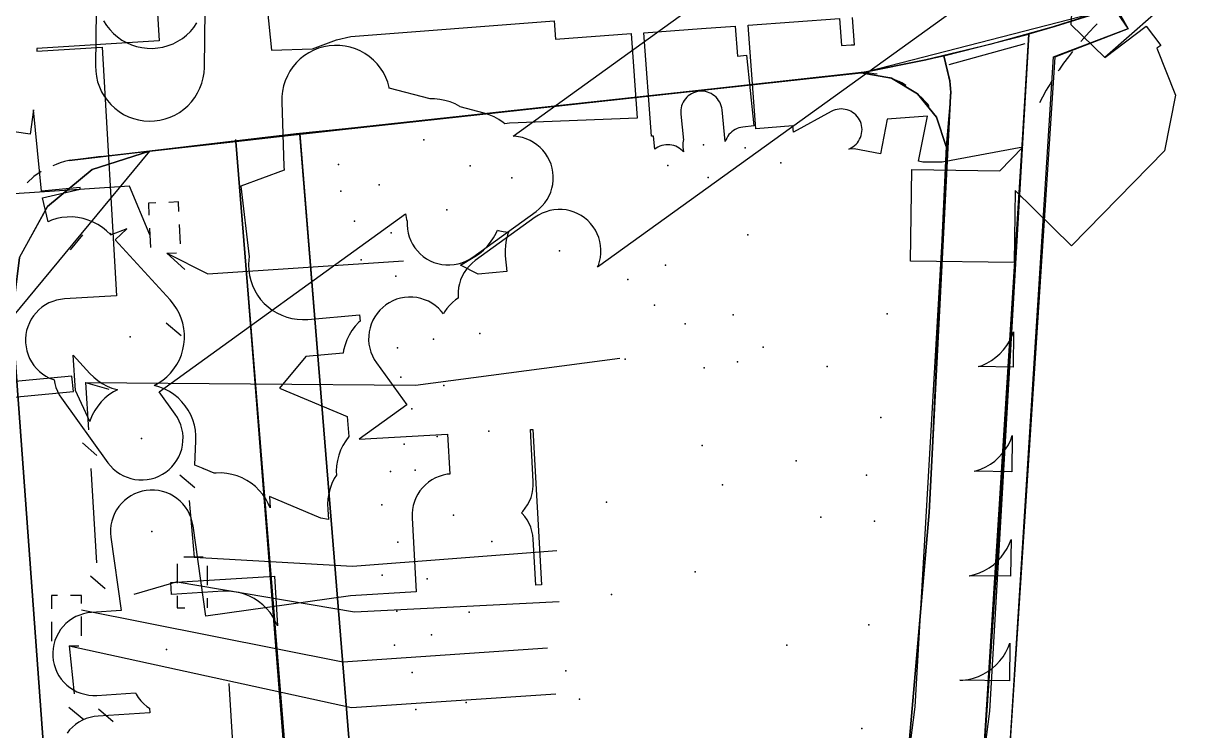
# Model space of a CAD drawing. Header units: metres. Extents: x -3903 to -3714, y 4981 to 6033.
# Drawn here: x -3816.74 to -3771.47, y 5554.14 to 5581.39 of the extents above; entities that cross this region are included whole.
import ezdxf

# ---------------------------------------------------------------- set-up
doc = ezdxf.new("R2010")
doc.units = ezdxf.units.M
for name, color, linetype in [('BENCH', 7, 'Continuous'), ('BOUNDARY', 7, 'Continuous'), ('BUSH', 7, 'Continuous'), ('CURB', 7, 'Continuous'), ('ELECTR_CABLE', 7, 'Continuous'), ('ELECTR_CABLE_COMM', 7, 'Continuous'), ('GRASS', 7, 'Continuous'), ('GROUND', 7, 'Continuous'), ('LAMP', 7, 'Continuous'), ('LOUNGER', 7, 'Continuous'), ('OVERHEAD_POWER_LINE', 7, 'Continuous'), ('ROAD', 7, 'Continuous'), ('SEWER', 7, 'Continuous'), ('SIDEWALK_PATH', 7, 'Continuous'), ('TREE', 7, 'Continuous')]:
    doc.layers.add(name, color=color, linetype=linetype)

msp = doc.modelspace()

# ---------------------------------------------------------------- linework, layer by layer
at = {"layer": 'BENCH'}
msp.add_point((-3784.227, 5563.976), dxfattribs=at)
at = {"layer": 'BOUNDARY'}
msp.add_lwpolyline([(-3792.983, 5713.351), (-3809.906, 5709.514), (-3808.414, 5691.802), (-3813.32, 5691.706), (-3813.582, 5691.176), (-3814.729, 5691.03), (-3806.495, 5582.839), (-3805.929, 5582.896), (-3784.485, 5585.725), (-3777.945, 5587.9), (-3774.14, 5581.184), (-3776.967, 5580.092), (-3778.803, 5551.964), (-3779.525, 5544.441), (-3783.174, 5523.94), (-3775.867, 5517.051), (-3778.199, 5514.341), (-3780.947, 5516.612), (-3784.195, 5519.64), (-3793.048, 5482.153), (-3793.138, 5481.058), (-3771.63, 5482.111), (-3771.468, 5478.336)], dxfattribs=at)
at = {"layer": 'BUSH'}
for p in [(-3790.515, 5576.705), (-3788.916, 5576.599), (-3787.536, 5576.021), (-3804.599, 5575.951), (-3799.512, 5575.904), (-3791.895, 5575.917), (-3803.022, 5575.173), (-3790.344, 5575.453), (-3804.506, 5574.921), (-3803.98, 5573.769), (-3802.56, 5573.316), (-3803.723, 5572.278), (-3791.98, 5572.07), (-3802.389, 5571.653), (-3793.441, 5571.52), (-3792.407, 5570.528), (-3789.378, 5570.164), (-3791.221, 5569.812), (-3800.926, 5569.224), (-3802.318, 5568.885), (-3788.213, 5568.918), (-3789.209, 5568.34), (-3790.489, 5568.119), (-3802.189, 5567.755), (-3801.762, 5566.531), (-3802.058, 5565.176), (-3800.787, 5565.467), (-3802.583, 5564.116), (-3801.642, 5564.176), (-3802.917, 5562.836), (-3802.306, 5561.394), (-3802.908, 5560.129), (-3801.173, 5559.987), (-3802.341, 5558.731), (-3799.55, 5558.702), (-3802.435, 5557.423), (-3801.011, 5557.823), (-3801.751, 5556.373), (-3801.616, 5554.951)]:
    msp.add_point(p, dxfattribs=at)
at = {"layer": 'CURB'}
for points in [[(-3774.688, 5581.974), (-3784.219, 5579.53), (-3784.653, 5579.467), (-3811.885, 5576.47), (-3817.176, 5570.073), (-3806.445, 5422.976), (-3805.011, 5404.14), (-3804.222, 5392.188), (-3803.158, 5391.251), (-3798.829, 5391.536), (-3797.553, 5371.214)], [(-3777.971, 5580.975), (-3779.487, 5554.879), (-3782.217, 5533.667), (-3784.14, 5524.082), (-3783.843, 5523.155), (-3782.297, 5521.71)], [(-3775.332, 5581.379), (-3775.383, 5581.329), (-3775.433, 5581.279), (-3775.647, 5581.056), (-3775.856, 5580.826), (-3775.968, 5580.697)], [(-3781.039, 5579.81), (-3778.115, 5580.623)], [(-3806.089, 5577.143), (-3802.778, 5536.354), (-3802.199, 5535.526), (-3799.178, 5534.14), (-3799.049, 5534.079), (-3793.942, 5531.037), (-3788.052, 5526.513), (-3786.462, 5527.109), (-3785.033, 5534.232), (-3782.354, 5555.046), (-3780.975, 5578.779), (-3780.999, 5579.06), (-3781.247, 5580.145)], [(-3776.287, 5580.312), (-3776.446, 5580.107), (-3776.63, 5579.857), (-3776.762, 5579.669), (-3776.808, 5579.603), (-3776.837, 5579.559)], [(-3783.816, 5579.429), (-3783.952, 5579.453), (-3784.114, 5579.474), (-3784.277, 5579.486), (-3784.44, 5579.49), (-3784.516, 5579.482)], [(-3782.7, 5578.995), (-3782.732, 5579.015), (-3782.874, 5579.096), (-3782.978, 5579.149), (-3783.019, 5579.169), (-3783.168, 5579.235), (-3783.32, 5579.294), (-3783.334, 5579.299)], [(-3781.81, 5578.193), (-3781.872, 5578.272), (-3781.98, 5578.398), (-3782.091, 5578.514), (-3782.209, 5578.626), (-3782.235, 5578.649), (-3782.295, 5578.701)], [(-3777.107, 5579.139), (-3777.143, 5579.081), (-3777.237, 5578.922), (-3777.301, 5578.814), (-3777.451, 5578.542), (-3777.564, 5578.326)], [(-3808.56, 5576.91), (-3800.424, 5476.732), (-3798.255, 5469.024), (-3795.855, 5420.194), (-3796.778, 5419.148), (-3800.812, 5418.84), (-3801.885, 5419.761), (-3801.994, 5421.186), (-3803.067, 5422.107), (-3806.36, 5421.857)], [(-3814.942, 5576.115), (-3814.98, 5576.11), (-3814.997, 5576.106), (-3815.162, 5576.065), (-3815.325, 5576.016), (-3815.485, 5575.959), (-3815.614, 5575.907)], [(-3813.747, 5576.264), (-3814.446, 5576.177)], [(-3816.061, 5575.688), (-3816.348, 5575.494), (-3816.596, 5575.246), (-3816.601, 5575.241)]]:
    msp.add_lwpolyline(points, dxfattribs=at)
at = {"layer": 'ELECTR_CABLE'}
for points in [[(-3776.118, 5584.996), (-3776.353, 5581.354), (-3775.043, 5580.076), (-3773.45, 5581.286), (-3772.885, 5580.542), (-3773.031, 5580.431), (-3772.311, 5578.62), (-3772.739, 5576.483), (-3776.321, 5572.819), (-3778.499, 5574.948), (-3778.532, 5572.175), (-3782.532, 5572.223), (-3782.49, 5575.754), (-3779.085, 5575.714), (-3778.198, 5576.621), (-3781.313, 5576.044), (-3782.059, 5576.047), (-3782.222, 5576.079), (-3781.886, 5577.812), (-3783.436, 5577.7), (-3783.695, 5576.364), (-3784.713, 5576.562), (-3784.913, 5576.542), (-3784.822, 5576.591), (-3784.755, 5576.632), (-3784.692, 5576.679), (-3784.635, 5576.733), (-3784.583, 5576.791), (-3784.536, 5576.855), (-3784.497, 5576.923), (-3784.464, 5576.994), (-3784.438, 5577.068), (-3784.419, 5577.144), (-3784.409, 5577.222), (-3784.405, 5577.3), (-3784.41, 5577.379), (-3784.422, 5577.456), (-3784.442, 5577.532), (-3784.469, 5577.606), (-3784.503, 5577.677), (-3784.544, 5577.744), (-3784.592, 5577.806), (-3784.645, 5577.864), (-3784.703, 5577.916), (-3784.767, 5577.962), (-3784.835, 5578.002), (-3784.906, 5578.035), (-3784.98, 5578.061), (-3785.056, 5578.079), (-3785.134, 5578.09), (-3785.213, 5578.093), (-3785.291, 5578.089), (-3785.369, 5578.077), (-3785.445, 5578.057), (-3785.518, 5578.03), (-3785.589, 5577.995), (-3787.048, 5577.199), (-3787.072, 5577.437), (-3788.503, 5577.333), (-3788.792, 5581.323), (-3785.269, 5581.577), (-3785.194, 5580.534), (-3784.822, 5580.571), (-3784.695, 5580.566), (-3784.771, 5581.614)], [(-3807.343, 5581.987), (-3807.18, 5580.362), (-3805.591, 5580.415), (-3804.665, 5580.761), (-3804.122, 5580.881), (-3796.281, 5581.495), (-3796.226, 5580.785), (-3793.312, 5580.996), (-3793.076, 5577.737), (-3797.994, 5577.541), (-3798.181, 5577.524), (-3798.24, 5577.574), (-3798.41, 5577.691), (-3798.59, 5577.79), (-3798.78, 5577.872), (-3798.976, 5577.934), (-3799.907, 5578.18), (-3799.918, 5578.188), (-3800.1, 5578.285), (-3800.29, 5578.364), (-3800.488, 5578.423), (-3800.69, 5578.464), (-3800.895, 5578.484), (-3801.056, 5578.484), (-3802.634, 5578.901), (-3802.637, 5578.922), (-3802.694, 5579.12), (-3802.77, 5579.312), (-3802.864, 5579.495), (-3802.976, 5579.668), (-3803.104, 5579.83), (-3803.248, 5579.978), (-3803.405, 5580.111), (-3803.575, 5580.228), (-3803.755, 5580.328), (-3803.944, 5580.41), (-3804.14, 5580.473), (-3804.342, 5580.516), (-3804.546, 5580.539), (-3804.753, 5580.543), (-3804.958, 5580.526), (-3805.161, 5580.489), (-3805.359, 5580.432), (-3805.55, 5580.356), (-3805.734, 5580.262), (-3805.907, 5580.15), (-3806.068, 5580.022), (-3806.216, 5579.878), (-3806.349, 5579.721), (-3806.466, 5579.551), (-3806.566, 5579.371), (-3806.648, 5579.182), (-3806.711, 5578.986), (-3806.754, 5578.784), (-3806.778, 5578.58), (-3806.781, 5578.374), (-3806.698, 5575.881), (-3806.686, 5575.737), (-3808.359, 5575.113), (-3808.039, 5572.395), (-3808.054, 5572.296), (-3808.066, 5572.09), (-3808.057, 5571.884), (-3808.028, 5571.68), (-3807.98, 5571.48), (-3807.912, 5571.285), (-3807.825, 5571.098), (-3807.721, 5570.921), (-3807.599, 5570.754), (-3807.462, 5570.6), (-3807.31, 5570.461), (-3807.146, 5570.337), (-3806.97, 5570.229), (-3806.784, 5570.14), (-3806.59, 5570.069), (-3806.391, 5570.017), (-3806.187, 5569.986), (-3805.982, 5569.974), (-3805.776, 5569.983), (-3803.784, 5570.164), (-3803.761, 5569.913), (-3803.81, 5569.87), (-3803.95, 5569.719), (-3804.074, 5569.554), (-3804.182, 5569.379), (-3804.272, 5569.193), (-3804.343, 5569), (-3804.395, 5568.8), (-3804.414, 5568.685), (-3805.85, 5568.555), (-3806.864, 5567.331), (-3804.259, 5566.233), (-3804.192, 5565.465), (-3804.193, 5565.464), (-3804.317, 5565.3), (-3804.425, 5565.124), (-3804.515, 5564.939), (-3804.586, 5564.745), (-3804.638, 5564.546), (-3804.671, 5564.342), (-3804.683, 5564.137), (-3804.676, 5563.979), (-3804.759, 5563.844), (-3804.849, 5563.659), (-3804.92, 5563.465), (-3804.972, 5563.266), (-3805.005, 5563.062), (-3805.017, 5562.857), (-3805.009, 5562.651), (-3804.975, 5562.273), (-3805.276, 5562.321), (-3807.256, 5563.155), (-3807.229, 5562.721), (-3807.3, 5562.885), (-3807.399, 5563.066), (-3807.516, 5563.236), (-3807.648, 5563.393), (-3807.796, 5563.537), (-3807.957, 5563.666), (-3808.13, 5563.778), (-3808.313, 5563.873), (-3808.504, 5563.95), (-3808.702, 5564.007), (-3808.904, 5564.045), (-3809.11, 5564.062), (-3809.316, 5564.06), (-3809.393, 5564.055), (-3809.788, 5564.222), (-3809.811, 5564.22), (-3809.812, 5564.232), (-3810.133, 5564.367), (-3810.09, 5565.297), (-3810.091, 5565.504), (-3810.112, 5565.709), (-3810.152, 5565.911), (-3810.213, 5566.108), (-3810.292, 5566.298), (-3810.39, 5566.479), (-3810.505, 5566.65), (-3810.636, 5566.809), (-3810.783, 5566.954), (-3810.942, 5567.085), (-3811.114, 5567.198), (-3811.296, 5567.295), (-3811.487, 5567.373), (-3811.684, 5567.432), (-3811.699, 5567.435), (-3811.544, 5567.52), (-3811.373, 5567.635), (-3811.215, 5567.767), (-3811.07, 5567.913), (-3810.94, 5568.073), (-3810.827, 5568.245), (-3810.73, 5568.427), (-3810.653, 5568.618), (-3810.594, 5568.816), (-3810.555, 5569.018), (-3810.536, 5569.223), (-3810.537, 5569.429), (-3810.558, 5569.634), (-3810.6, 5569.836), (-3810.66, 5570.033), (-3810.74, 5570.223), (-3810.839, 5570.404), (-3810.954, 5570.575), (-3811.086, 5570.734), (-3813.205, 5573.047), (-3812.752, 5573.474), (-3813.361, 5573.246), (-3813.384, 5573.308), (-3813.376, 5573.233), (-3813.392, 5573.25), (-3813.538, 5573.395), (-3813.699, 5573.525), (-3813.87, 5573.638), (-3814.053, 5573.735), (-3814.244, 5573.812), (-3814.441, 5573.871), (-3814.643, 5573.91), (-3814.849, 5573.929), (-3815.055, 5573.928), (-3815.26, 5573.907), (-3815.462, 5573.865), (-3815.659, 5573.804), (-3815.792, 5573.748), (-3816.007, 5574.663), (-3814.551, 5575.005), (-3814.558, 5575.072), (-3816.051, 5574.929), (-3816.351, 5578.054), (-3816.486, 5577.124), (-3820.015, 5577.636)], [(-3813.653, 5581.489), (-3813.542, 5581.315), (-3813.415, 5581.153), (-3813.273, 5581.004), (-3813.116, 5580.87), (-3812.948, 5580.751), (-3812.768, 5580.65), (-3812.58, 5580.567), (-3812.384, 5580.503), (-3812.183, 5580.458), (-3811.978, 5580.433), (-3811.772, 5580.429), (-3811.567, 5580.444), (-3811.364, 5580.48), (-3811.165, 5580.535), (-3810.973, 5580.61), (-3810.789, 5580.703), (-3810.615, 5580.813), (-3810.453, 5580.94), (-3810.304, 5581.083), (-3810.17, 5581.239), (-3810.051, 5581.408)], [(-3808.817, 5555.943), (-3808.6, 5552.42)]]:
    msp.add_lwpolyline(points, dxfattribs=at)
for points in [[(-3792.525, 5577.042), (-3792.813, 5581.032), (-3790.594, 5581.192), (-3789.291, 5581.286), (-3789.207, 5580.128), (-3788.855, 5580.164), (-3788.579, 5577.437), (-3788.996, 5577.395), (-3789.074, 5577.383), (-3789.15, 5577.364), (-3789.224, 5577.337), (-3789.295, 5577.303), (-3789.362, 5577.263), (-3789.425, 5577.216), (-3789.483, 5577.163), (-3789.535, 5577.105), (-3789.582, 5577.042), (-3789.622, 5576.974), (-3789.656, 5576.903), (-3789.679, 5576.836), (-3789.803, 5578.058), (-3789.814, 5578.135), (-3789.833, 5578.212), (-3789.86, 5578.285), (-3789.894, 5578.356), (-3789.934, 5578.423), (-3789.981, 5578.486), (-3790.034, 5578.544), (-3790.092, 5578.597), (-3790.156, 5578.644), (-3790.223, 5578.684), (-3790.294, 5578.717), (-3790.368, 5578.744), (-3790.444, 5578.762), (-3790.522, 5578.774), (-3790.6, 5578.777), (-3790.679, 5578.773), (-3790.756, 5578.762), (-3790.832, 5578.742), (-3790.906, 5578.716), (-3790.977, 5578.682), (-3791.044, 5578.642), (-3791.107, 5578.595), (-3791.165, 5578.542), (-3791.218, 5578.484), (-3791.265, 5578.42), (-3791.305, 5578.353), (-3791.338, 5578.282), (-3791.365, 5578.208), (-3791.383, 5578.132), (-3791.395, 5578.054), (-3791.398, 5577.976), (-3791.394, 5577.897), (-3791.293, 5576.888), (-3791.3, 5576.859), (-3791.311, 5576.781), (-3791.315, 5576.703), (-3791.311, 5576.624), (-3791.292, 5576.442), (-3791.33, 5576.484), (-3791.389, 5576.536), (-3791.452, 5576.583), (-3791.519, 5576.623), (-3791.59, 5576.657), (-3791.664, 5576.683), (-3791.741, 5576.702), (-3791.818, 5576.713), (-3791.897, 5576.717), (-3791.975, 5576.713), (-3792.053, 5576.701), (-3792.129, 5576.682), (-3792.203, 5576.655), (-3792.274, 5576.621), (-3792.341, 5576.581), (-3792.394, 5576.541), (-3792.446, 5577.048)], [(-3799.211, 5571.72), (-3799.894, 5572.066), (-3799.333, 5572.403), (-3799.162, 5572.517), (-3799.003, 5572.648), (-3798.857, 5572.793), (-3798.726, 5572.953), (-3798.612, 5573.124), (-3798.514, 5573.306), (-3798.467, 5573.419), (-3798.44, 5573.411), (-3798.238, 5573.368), (-3798.038, 5573.347), (-3798.076, 5573.242), (-3798.128, 5573.042), (-3798.159, 5572.839), (-3798.171, 5572.633), (-3798.162, 5572.427), (-3798.106, 5571.822)], [(-3778.58, 5568.144), (-3779.921, 5568.16), (-3779.775, 5568.21), (-3779.587, 5568.296), (-3779.409, 5568.4), (-3779.242, 5568.521), (-3779.088, 5568.657), (-3778.948, 5568.808), (-3778.823, 5568.973), (-3778.715, 5569.148), (-3778.625, 5569.333), (-3778.564, 5569.499)], [(-3814.734, 5567.237), (-3814.828, 5568.601), (-3814.182, 5567.896), (-3814.035, 5567.751), (-3813.875, 5567.621), (-3813.703, 5567.508), (-3813.521, 5567.411), (-3813.33, 5567.334), (-3813.133, 5567.275), (-3813.122, 5567.273), (-3813.273, 5567.192), (-3813.444, 5567.076), (-3813.603, 5566.945), (-3813.748, 5566.799), (-3813.879, 5566.639), (-3813.992, 5566.468), (-3814.089, 5566.286), (-3814.167, 5566.095), (-3814.183, 5566.043)], [(-3778.627, 5564.112), (-3780.083, 5564.129), (-3780.017, 5564.145), (-3779.822, 5564.212), (-3779.635, 5564.298), (-3779.457, 5564.401), (-3779.29, 5564.522), (-3779.136, 5564.659), (-3778.995, 5564.81), (-3778.871, 5564.974), (-3778.763, 5565.149), (-3778.672, 5565.335), (-3778.611, 5565.501)], [(-3778.675, 5560.081), (-3780.271, 5560.1), (-3780.264, 5560.1), (-3780.064, 5560.148), (-3779.869, 5560.215), (-3779.682, 5560.301), (-3779.504, 5560.405), (-3779.337, 5560.526), (-3779.182, 5560.663), (-3779.042, 5560.814), (-3778.918, 5560.978), (-3778.81, 5561.153), (-3778.719, 5561.339), (-3778.658, 5561.504)], [(-3811.06, 5559.844), (-3807.068, 5560.089), (-3806.949, 5558.164), (-3807.019, 5558.327), (-3807.119, 5558.508), (-3807.235, 5558.678), (-3807.368, 5558.835), (-3807.515, 5558.979), (-3807.676, 5559.108), (-3807.849, 5559.22), (-3808.032, 5559.315), (-3808.223, 5559.392), (-3808.421, 5559.449), (-3808.624, 5559.487), (-3808.829, 5559.505), (-3809.035, 5559.502), (-3811.031, 5559.38)], [(-3778.722, 5556.049), (-3780.634, 5556.071), (-3780.516, 5556.076), (-3780.312, 5556.103), (-3780.111, 5556.151), (-3779.916, 5556.218), (-3779.729, 5556.304), (-3779.551, 5556.408), (-3779.384, 5556.529), (-3779.23, 5556.665), (-3779.09, 5556.816), (-3778.965, 5556.98), (-3778.857, 5557.156), (-3778.767, 5557.341), (-3778.705, 5557.507)]]:
    msp.add_lwpolyline(points, close=True, dxfattribs=at)
at = {"layer": 'ELECTR_CABLE_COMM'}
for points in [[(-3811.869, 5573.243), (-3812.656, 5575.121), (-3820.588, 5574.585)], [(-3811.637, 5574.471), (-3811.922, 5574.459), (-3811.902, 5574)], [(-3810.747, 5574.141), (-3810.763, 5574.509), (-3811.138, 5574.493)], [(-3811.88, 5573.501), (-3811.869, 5573.243), (-3811.848, 5572.757)], [(-3810.693, 5572.898), (-3810.725, 5573.641)], [(-3814.929, 5572.657), (-3814.457, 5573.239)], [(-3811.213, 5572.538), (-3810.841, 5572.554)], [(-3811.213, 5572.538), (-3809.632, 5571.732), (-3802.088, 5572.242)], [(-3811.213, 5572.538), (-3810.524, 5571.906)], [(-3811.237, 5569.847), (-3810.661, 5569.367)], [(-3814.345, 5567.546), (-3801.623, 5567.446), (-3793.741, 5568.482)], [(-3814.871, 5567.798), (-3837.567, 5565.661), (-3837.511, 5565.063), (-3814.815, 5567.2), (-3814.871, 5567.798)], [(-3814.345, 5567.546), (-3813.447, 5567.289)], [(-3814.345, 5567.546), (-3814.234, 5565.731)], [(-3814.469, 5565.23), (-3813.908, 5564.734)], [(-3814.143, 5564.233), (-3813.922, 5560.602)], [(-3810.709, 5563.986), (-3810.134, 5563.506)], [(-3810.354, 5562.999), (-3810.158, 5560.815)], [(-3810.158, 5560.815), (-3804.057, 5560.475), (-3796.171, 5561.069)], [(-3809.817, 5560.815), (-3810.158, 5560.815), (-3810.561, 5560.815)], [(-3810.811, 5560.565), (-3810.811, 5559.871), (-3810.811, 5559.821)], [(-3809.651, 5559.737), (-3809.651, 5560.481)], [(-3814.157, 5560.102), (-3813.595, 5559.605)], [(-3810.811, 5559.871), (-3812.491, 5559.38)], [(-3810.811, 5559.871), (-3803.983, 5558.704), (-3796.085, 5559.102)], [(-3815.433, 5559.345), (-3815.66, 5559.345), (-3815.66, 5558.828)], [(-3814.5, 5559.034), (-3814.5, 5559.345), (-3814.933, 5559.345)], [(-3810.811, 5559.321), (-3810.811, 5558.865), (-3810.523, 5558.865)], [(-3809.651, 5558.865), (-3809.651, 5559.237)], [(-3814.5, 5558.793), (-3804.425, 5556.786), (-3796.536, 5557.32)], [(-3815.66, 5558.328), (-3815.66, 5557.584)], [(-3814.5, 5557.79), (-3814.5, 5558.534)], [(-3814.977, 5557.395), (-3814.605, 5557.395)], [(-3814.977, 5557.395), (-3804.093, 5555.016), (-3796.211, 5555.549)], [(-3814.977, 5557.395), (-3814.782, 5555.545)], [(-3814.995, 5555.035), (-3814.412, 5554.563)], [(-3813.844, 5554.974), (-3813.283, 5554.477)]]:
    msp.add_lwpolyline(points, dxfattribs=at)
at = {"layer": 'GRASS'}
for points in [[(-3777.971, 5580.975), (-3779.986, 5549.032), (-3780.719, 5542.999), (-3781.624, 5536.991), (-3782.699, 5531.01), (-3783.944, 5525.061), (-3784.14, 5524.082), (-3784.157, 5523.828), (-3784.11, 5523.581), (-3784.004, 5523.353), (-3783.843, 5523.155), (-3782.959, 5522.329), (-3776.49, 5516.283), (-3775.807, 5517.014), (-3782.608, 5523.384), (-3783.197, 5523.926), (-3781.861, 5530.131), (-3780.713, 5536.372), (-3779.756, 5542.645), (-3778.99, 5548.946), (-3777.021, 5580.106), (-3774.143, 5581.19), (-3774.688, 5581.974), (-3776.952, 5581.267)], [(-3784.44, 5579.49), (-3781.247, 5580.145), (-3781.025, 5579.175), (-3781.003, 5579.028), (-3780.989, 5578.88), (-3780.984, 5578.731), (-3780.989, 5578.582), (-3781.154, 5576.651), (-3781.538, 5577.781), (-3782.27, 5578.68), (-3783.266, 5579.274)]]:
    msp.add_lwpolyline(points, close=True, dxfattribs=at)
for points in [[(-3802.756, 5536.215), (-3806.088, 5577.124), (-3784.44, 5579.49), (-3783.266, 5579.274), (-3782.27, 5578.68), (-3781.538, 5577.781), (-3781.154, 5576.651), (-3781.815, 5562.544), (-3783.444, 5543.722)], [(-3806.355, 5421.85), (-3817.176, 5570.073), (-3816.897, 5572.373), (-3815.815, 5574.334), (-3814.091, 5575.764), (-3811.885, 5576.47), (-3808.555, 5576.845), (-3806.075, 5545.314), (-3803.8, 5514.01), (-3802.541, 5500), (-3800.49, 5477.17)]]:
    msp.add_lwpolyline(points, dxfattribs=at)
at = {"layer": 'GROUND'}
for points in [[(-3779.986, 5549.032), (-3779.093, 5562.308), (-3777.971, 5580.975), (-3778.714, 5580.787), (-3777.037, 5581.255), (-3774.62, 5582.031), (-3774.14, 5581.184), (-3776.967, 5580.092), (-3778.803, 5551.964)], [(-3816.897, 5572.373), (-3815.815, 5574.334), (-3814.091, 5575.764), (-3811.885, 5576.47), (-3814.98, 5576.11), (-3806.223, 5577.13), (-3804.33, 5577.322), (-3784.44, 5579.49), (-3781.95, 5579.984), (-3780.806, 5580.256), (-3781.247, 5580.145), (-3781.025, 5579.175), (-3781.003, 5579.028), (-3780.989, 5578.88), (-3780.984, 5578.731), (-3780.989, 5578.582), (-3781.815, 5562.544), (-3783.444, 5543.722)], [(-3802.747, 5535.964), (-3806.088, 5577.124), (-3808.555, 5576.845), (-3800.49, 5477.17)], [(-3806.356, 5421.857), (-3817.176, 5570.074)]]:
    msp.add_lwpolyline(points, dxfattribs=at)
at = {"layer": 'LAMP'}
msp.add_point((-3801.308, 5576.897), dxfattribs=at)
at = {"layer": 'LOUNGER'}
msp.add_point((-3789.791, 5563.607), dxfattribs=at)
at = {"layer": 'OVERHEAD_POWER_LINE'}
msp.add_lwpolyline([(-3773.165, 5581.727), (-3775.042, 5580.076)], dxfattribs=at)
at = {"layer": 'ROAD'}
for points in [[(-3774.621, 5582.031), (-3777.037, 5581.255), (-3779.481, 5580.572), (-3779.482, 5580.572), (-3781.95, 5579.984), (-3784.44, 5579.49), (-3804.33, 5577.323), (-3806.223, 5577.13), (-3806.224, 5577.13), (-3811.881, 5576.471), (-3811.884, 5576.47), (-3811.886, 5576.47), (-3814.089, 5575.765), (-3814.093, 5575.763), (-3815.814, 5574.336), (-3815.816, 5574.333), (-3816.896, 5572.375), (-3816.898, 5572.371), (-3817.176, 5570.075), (-3817.176, 5570.073), (-3806.356, 5421.851)], [(-3813.936, 5581.894), (-3813.965, 5579.753), (-3813.958, 5579.547), (-3813.93, 5579.343), (-3813.883, 5579.142), (-3813.816, 5578.947), (-3813.73, 5578.76), (-3813.627, 5578.581), (-3813.506, 5578.414), (-3813.37, 5578.26), (-3813.219, 5578.119), (-3813.055, 5577.994), (-3812.88, 5577.886), (-3812.694, 5577.795), (-3812.501, 5577.723), (-3812.302, 5577.671), (-3812.099, 5577.638), (-3811.893, 5577.625), (-3811.687, 5577.632), (-3811.483, 5577.66), (-3811.282, 5577.707), (-3811.087, 5577.774), (-3810.9, 5577.86), (-3810.722, 5577.963), (-3810.555, 5578.084), (-3810.4, 5578.22), (-3810.26, 5578.371), (-3810.135, 5578.535), (-3810.026, 5578.71), (-3809.936, 5578.895), (-3809.864, 5579.088), (-3809.811, 5579.288), (-3809.778, 5579.491), (-3809.765, 5579.697), (-3809.736, 5581.917)]]:
    msp.add_lwpolyline(points, dxfattribs=at)
at = {"layer": 'SEWER'}
for points in [[(-3811.969, 5588.274), (-3811.507, 5580.719), (-3816.231, 5580.43), (-3816.225, 5580.326), (-3813.713, 5580.471), (-3813.159, 5570.887), (-3815.156, 5570.772), (-3815.312, 5570.755), (-3815.466, 5570.723), (-3815.616, 5570.676), (-3815.76, 5570.615), (-3815.898, 5570.54), (-3816.028, 5570.451), (-3816.148, 5570.351), (-3816.258, 5570.239), (-3816.357, 5570.116), (-3816.443, 5569.985), (-3816.516, 5569.846), (-3816.575, 5569.7), (-3816.619, 5569.55), (-3816.648, 5569.396), (-3816.662, 5569.239), (-3816.661, 5569.082), (-3816.644, 5568.926), (-3816.612, 5568.772), (-3816.566, 5568.622), (-3816.504, 5568.478), (-3816.429, 5568.34), (-3816.341, 5568.21), (-3816.24, 5568.09), (-3816.128, 5567.98), (-3816.006, 5567.881), (-3815.875, 5567.795), (-3815.735, 5567.722), (-3815.59, 5567.663), (-3815.564, 5567.656), (-3815.538, 5567.512), (-3815.494, 5567.361), (-3815.436, 5567.216), (-3815.364, 5567.076), (-3815.278, 5566.944), (-3813.486, 5564.458), (-3813.388, 5564.335), (-3813.278, 5564.223), (-3813.158, 5564.122), (-3813.029, 5564.033), (-3812.891, 5563.957), (-3812.747, 5563.895), (-3812.597, 5563.847), (-3812.444, 5563.814), (-3812.288, 5563.797), (-3812.131, 5563.795), (-3811.974, 5563.808), (-3811.82, 5563.837), (-3811.669, 5563.88), (-3811.523, 5563.938), (-3811.384, 5564.011), (-3811.252, 5564.096), (-3811.129, 5564.194), (-3811.017, 5564.303), (-3810.916, 5564.424), (-3810.827, 5564.553), (-3810.751, 5564.69), (-3810.689, 5564.835), (-3810.641, 5564.984), (-3810.608, 5565.138), (-3810.591, 5565.294), (-3810.589, 5565.451), (-3810.602, 5565.607), (-3810.631, 5565.762), (-3810.674, 5565.913), (-3810.732, 5566.058), (-3810.805, 5566.198), (-3810.89, 5566.33), (-3811.513, 5567.194), (-3802.004, 5574.051), (-3801.999, 5573.991), (-3801.97, 5573.836), (-3801.95, 5573.768), (-3801.952, 5573.623), (-3801.939, 5573.466), (-3801.91, 5573.312), (-3801.867, 5573.161), (-3801.808, 5573.015), (-3801.736, 5572.876), (-3801.651, 5572.744), (-3801.553, 5572.621), (-3801.443, 5572.509), (-3801.323, 5572.408), (-3801.194, 5572.319), (-3801.056, 5572.243), (-3800.912, 5572.181), (-3800.762, 5572.134), (-3800.609, 5572.101), (-3800.453, 5572.083), (-3800.296, 5572.081), (-3800.139, 5572.095), (-3799.985, 5572.123), (-3799.834, 5572.167), (-3799.688, 5572.225), (-3799.549, 5572.297), (-3799.417, 5572.383), (-3796.975, 5574.145), (-3796.852, 5574.243), (-3796.739, 5574.353), (-3796.638, 5574.473), (-3796.549, 5574.602), (-3796.473, 5574.74), (-3796.411, 5574.884), (-3796.364, 5575.034), (-3796.331, 5575.187), (-3796.314, 5575.343), (-3796.312, 5575.5), (-3796.325, 5575.657), (-3796.354, 5575.811), (-3796.397, 5575.962), (-3796.456, 5576.108), (-3796.528, 5576.247), (-3796.613, 5576.379), (-3796.711, 5576.502), (-3796.821, 5576.614), (-3796.941, 5576.715), (-3797.07, 5576.804), (-3797.208, 5576.88), (-3797.352, 5576.942), (-3797.502, 5576.99), (-3797.655, 5577.022), (-3797.811, 5577.04), (-3797.858, 5577.04), (-3785.923, 5585.647)], [(-3779.646, 5582.777), (-3794.601, 5571.992), (-3794.571, 5572.061), (-3794.524, 5572.211), (-3794.491, 5572.364), (-3794.474, 5572.52), (-3794.472, 5572.677), (-3794.485, 5572.834), (-3794.514, 5572.988), (-3794.557, 5573.139), (-3794.616, 5573.285), (-3794.688, 5573.424), (-3794.773, 5573.556), (-3794.871, 5573.679), (-3794.981, 5573.791), (-3795.101, 5573.892), (-3795.23, 5573.981), (-3795.368, 5574.057), (-3795.512, 5574.119), (-3795.662, 5574.167), (-3795.815, 5574.199), (-3795.971, 5574.217), (-3796.128, 5574.219), (-3796.285, 5574.205), (-3796.439, 5574.177), (-3796.59, 5574.133), (-3796.736, 5574.075), (-3796.875, 5574.003), (-3797.007, 5573.917), (-3799.321, 5572.248), (-3799.443, 5572.15), (-3799.556, 5572.04), (-3799.657, 5571.92), (-3799.746, 5571.791), (-3799.822, 5571.653), (-3799.884, 5571.509), (-3799.931, 5571.359), (-3799.964, 5571.206), (-3799.981, 5571.05), (-3799.983, 5570.893), (-3799.975, 5570.797), (-3800.078, 5570.731), (-3800.2, 5570.633), (-3800.313, 5570.523), (-3800.414, 5570.403), (-3800.503, 5570.274), (-3800.547, 5570.195), (-3800.632, 5570.302), (-3800.742, 5570.414), (-3800.862, 5570.515), (-3800.991, 5570.604), (-3801.128, 5570.68), (-3801.273, 5570.742), (-3801.422, 5570.79), (-3801.576, 5570.823), (-3801.732, 5570.84), (-3801.889, 5570.842), (-3802.045, 5570.829), (-3802.2, 5570.8), (-3802.351, 5570.757), (-3802.496, 5570.699), (-3802.636, 5570.626), (-3802.768, 5570.541), (-3802.89, 5570.443), (-3803.003, 5570.333), (-3803.104, 5570.213), (-3803.193, 5570.084), (-3803.269, 5569.947), (-3803.331, 5569.802), (-3803.379, 5569.653), (-3803.411, 5569.499), (-3803.429, 5569.343), (-3803.431, 5569.186), (-3803.418, 5569.03), (-3803.389, 5568.875), (-3803.345, 5568.724), (-3803.287, 5568.579), (-3803.215, 5568.439), (-3803.13, 5568.307), (-3801.96, 5566.685), (-3803.798, 5565.36), (-3800.391, 5565.553), (-3800.305, 5564.021), (-3800.406, 5564.011), (-3800.559, 5563.979), (-3800.709, 5563.932), (-3800.854, 5563.871), (-3800.992, 5563.796), (-3801.122, 5563.708), (-3801.242, 5563.607), (-3801.352, 5563.495), (-3801.451, 5563.373), (-3801.537, 5563.242), (-3801.61, 5563.103), (-3801.669, 5562.957), (-3801.714, 5562.807), (-3801.743, 5562.653), (-3801.757, 5562.496), (-3801.756, 5562.339), (-3801.594, 5559.475), (-3804.132, 5559.331), (-3809.713, 5558.548), (-3810.201, 5562.026), (-3810.231, 5562.18), (-3810.275, 5562.331), (-3810.334, 5562.476), (-3810.407, 5562.615), (-3810.493, 5562.747), (-3810.592, 5562.869), (-3810.702, 5562.981), (-3810.823, 5563.081), (-3810.952, 5563.17), (-3811.09, 5563.245), (-3811.235, 5563.306), (-3811.385, 5563.353), (-3811.539, 5563.385), (-3811.695, 5563.401), (-3811.852, 5563.402), (-3812.008, 5563.388), (-3812.162, 5563.359), (-3812.313, 5563.314), (-3812.458, 5563.256), (-3812.597, 5563.183), (-3812.729, 5563.096), (-3812.851, 5562.998), (-3812.963, 5562.888), (-3813.063, 5562.767), (-3813.152, 5562.637), (-3813.227, 5562.499), (-3813.288, 5562.355), (-3813.335, 5562.205), (-3813.367, 5562.051), (-3813.383, 5561.895), (-3813.384, 5561.738), (-3813.37, 5561.582), (-3812.974, 5558.757), (-3814.114, 5558.685), (-3814.27, 5558.667), (-3814.424, 5558.635), (-3814.574, 5558.587), (-3814.718, 5558.525), (-3814.855, 5558.449), (-3814.985, 5558.36), (-3815.104, 5558.259), (-3815.214, 5558.146), (-3815.312, 5558.023), (-3815.397, 5557.892), (-3815.469, 5557.752), (-3815.527, 5557.606), (-3815.571, 5557.455), (-3815.599, 5557.301), (-3815.613, 5557.144), (-3815.61, 5556.987), (-3815.593, 5556.831), (-3815.56, 5556.678), (-3815.512, 5556.528), (-3815.45, 5556.384), (-3815.374, 5556.247), (-3815.285, 5556.117), (-3815.184, 5555.997), (-3815.072, 5555.888), (-3814.949, 5555.79), (-3814.817, 5555.705), (-3814.678, 5555.632), (-3814.532, 5555.574), (-3814.381, 5555.531), (-3814.226, 5555.502), (-3814.07, 5555.489), (-3813.913, 5555.491), (-3812.426, 5555.585), (-3812.399, 5555.533), (-3812.313, 5555.402), (-3812.214, 5555.28), (-3812.104, 5555.168), (-3811.983, 5555.067), (-3811.878, 5554.996), (-3811.867, 5554.819), (-3813.863, 5554.694), (-3814.019, 5554.676), (-3814.172, 5554.643), (-3814.322, 5554.596), (-3814.466, 5554.533), (-3814.603, 5554.458), (-3814.733, 5554.368), (-3814.853, 5554.267), (-3814.962, 5554.155), (-3815.06, 5554.032)]]:
    msp.add_lwpolyline(points, dxfattribs=at)
msp.add_lwpolyline([(-3797.102, 5565.739), (-3796.763, 5559.749), (-3796.986, 5559.736), (-3797.086, 5561.51), (-3797.103, 5561.667), (-3797.135, 5561.82), (-3797.181, 5561.97), (-3797.243, 5562.115), (-3797.318, 5562.253), (-3797.406, 5562.383), (-3797.506, 5562.503), (-3797.535, 5562.532), (-3797.487, 5562.581), (-3797.389, 5562.703), (-3797.302, 5562.834), (-3797.229, 5562.973), (-3797.17, 5563.118), (-3797.126, 5563.269), (-3797.097, 5563.423), (-3797.082, 5563.58), (-3797.083, 5563.737), (-3797.196, 5565.733)], close=True, dxfattribs=at)
at = {"layer": 'SIDEWALK_PATH'}
for points in [[(-3783.444, 5543.722), (-3781.815, 5562.544), (-3780.989, 5578.582), (-3780.984, 5578.731), (-3780.989, 5578.88), (-3781.003, 5579.028), (-3781.025, 5579.175), (-3781.247, 5580.145), (-3777.971, 5580.975), (-3779.093, 5562.308), (-3779.986, 5549.032)], [(-3800.49, 5477.17), (-3808.555, 5576.845), (-3806.088, 5577.124), (-3802.747, 5535.964), (-3802.702, 5535.412), (-3802.21, 5535.157), (-3800.332, 5534.348), (-3795.525, 5531.692), (-3786.812, 5525.369), (-3787.276, 5523.394), (-3789.474, 5525.084), (-3791.673, 5526.773), (-3793.873, 5528.461), (-3796.073, 5530.148), (-3797.258, 5530.87), (-3798.474, 5531.538), (-3799.719, 5532.149), (-3800.992, 5532.702), (-3802.552, 5533.216), (-3801.31, 5514.94), (-3800.615, 5507.521)]]:
    msp.add_lwpolyline(points, dxfattribs=at)
at = {"layer": 'TREE'}
for p in [(-3797.91, 5575.443), (-3800.413, 5574.204), (-3788.806, 5573.236), (-3796.071, 5572.62), (-3783.431, 5570.193), (-3812.634, 5569.315), (-3799.142, 5569.433), (-3793.544, 5568.443), (-3785.751, 5568.171), (-3800.528, 5567.435), (-3783.679, 5566.198), (-3798.796, 5565.676), (-3812.188, 5565.394), (-3790.57, 5565.115), (-3786.951, 5564.53), (-3794.255, 5562.936), (-3800.159, 5562.43), (-3785.994, 5562.364), (-3783.926, 5562.203), (-3811.786, 5561.804), (-3798.684, 5561.42), (-3790.846, 5560.254), (-3794.066, 5559.379), (-3784.142, 5558.208), (-3787.3, 5557.423), (-3811.23, 5557.264), (-3795.832, 5556.433), (-3799.672, 5555.211), (-3795.305, 5555.341), (-3784.415, 5554.217)]:
    msp.add_point(p, dxfattribs=at)

doc.saveas('drawing.dxf')
